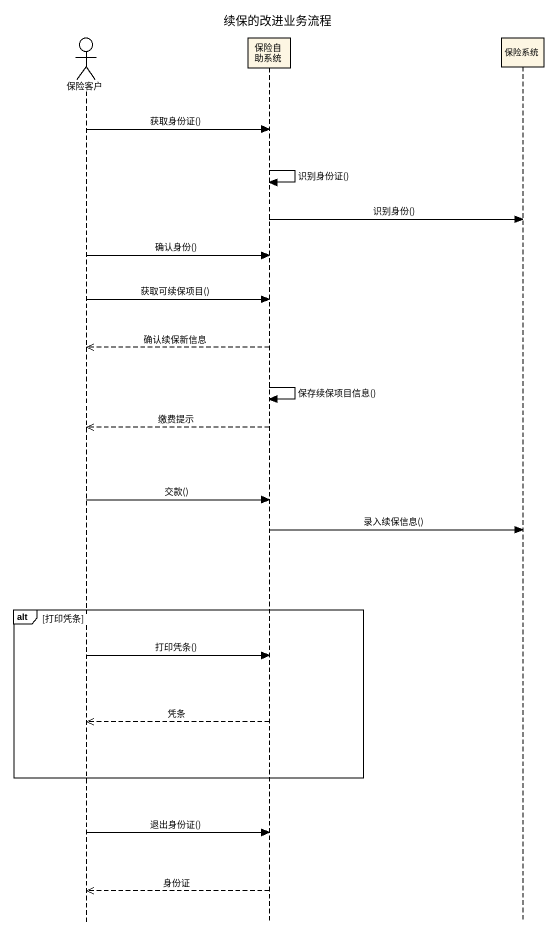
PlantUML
@startuml
title 续保的改进业务流程
hide footbox
actor 保险客户
participant 保险自助系统
participant 保险系统

保险客户 -> 保险自助系统 : 获取身份证()
保险自助系统 -> 保险自助系统 : 识别身份证()
保险自助系统 -> 保险系统 : 识别身份()
保险客户 -> 保险自助系统 : 确认身份()
保险客户 -> 保险自助系统 : 获取可续保项目()
保险自助系统 -->> 保险客户 : 确认续保新信息
保险自助系统 -> 保险自助系统 : 保存续保项目信息()
保险自助系统 -->> 保险客户 : 缴费提示
保险客户 -> 保险自助系统 : 交款()
保险自助系统 -> 保险系统 : 录入续保信息()
alt 打印凭条
  保险客户 -> 保险自助系统 : 打印凭条()
  保险自助系统 -->> 保险客户 : 凭条
end
保险客户 -> 保险自助系统 : 退出身份证()
保险自助系统 -->> 保险客户 : 身份证
@enduml
